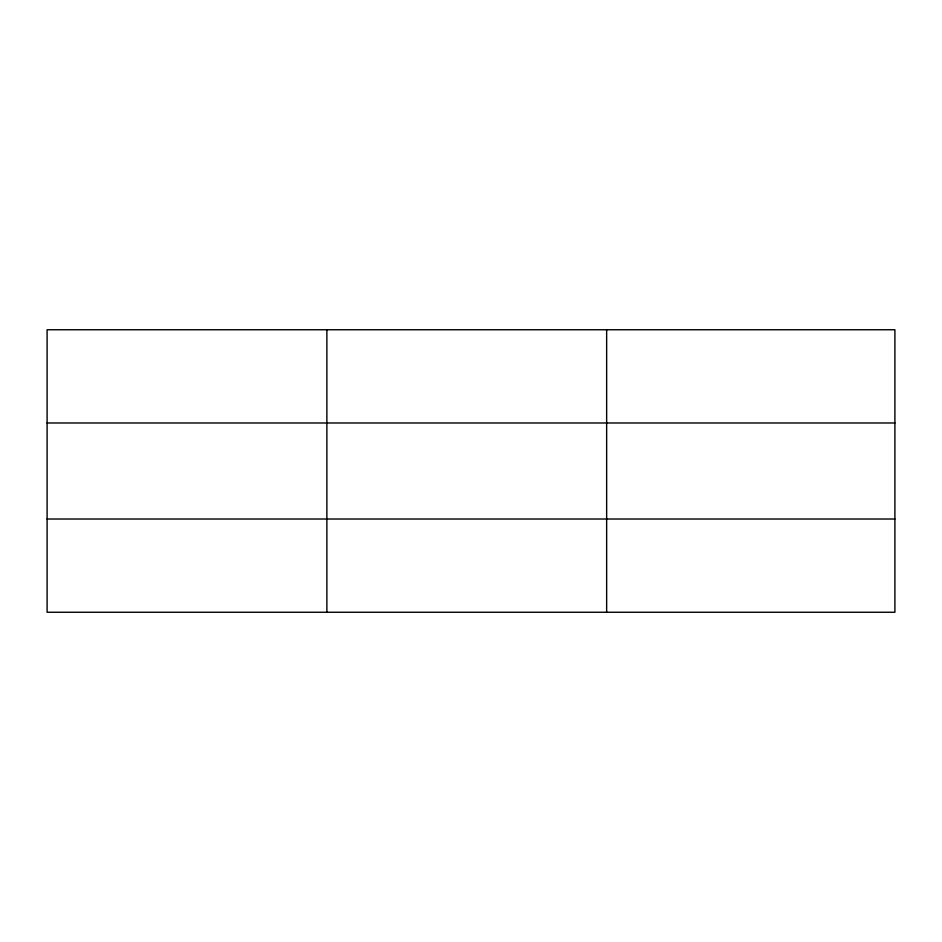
<?xml version="1.0" encoding="UTF-8"?>
<svg xmlns="http://www.w3.org/2000/svg" width="942" height="942" viewBox="0 0 942 942"><rect width="100%" height="100%" fill="white"/><g stroke="black" fill="none" stroke-linecap="round" stroke-linejoin="round"><path stroke-width="1.41" d="M326.874 612.253L326.874 329.747M606.648 612.253L606.648 329.747M894.9 422.982L894.9 329.747L47.1 329.747L47.1 612.253L894.9 612.253L894.9 422.982L47.1 422.982M47.1 519.018L894.9 519.018"/></g></svg>
